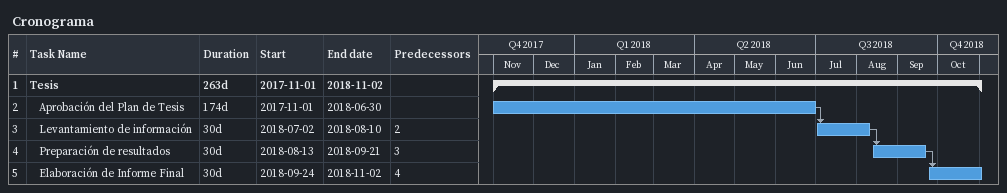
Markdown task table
Cronograma

| ID | Level | Task | Duration | Start | Finish | Predecessors |
|---|---|---|---|---|---|---|
| 1 | 1 | **Tesis** | 263d | 2017-11-01 | 2018-11-02 |  |
| 2 | 2 | Aprobación del Plan de Tesis | 174d | 2017-11-01 | 2018-06-30 |  |
| 3 | 2 | Levantamiento de información | 30d | 2018-07-02 | 2018-08-10 | 2 |
| 4 | 2 | Preparación de resultados | 30d | 2018-08-13 | 2018-09-21 | 3 |
| 5 | 2 | Elaboración de Informe Final | 30d | 2018-09-24 | 2018-11-02 | 4 |
